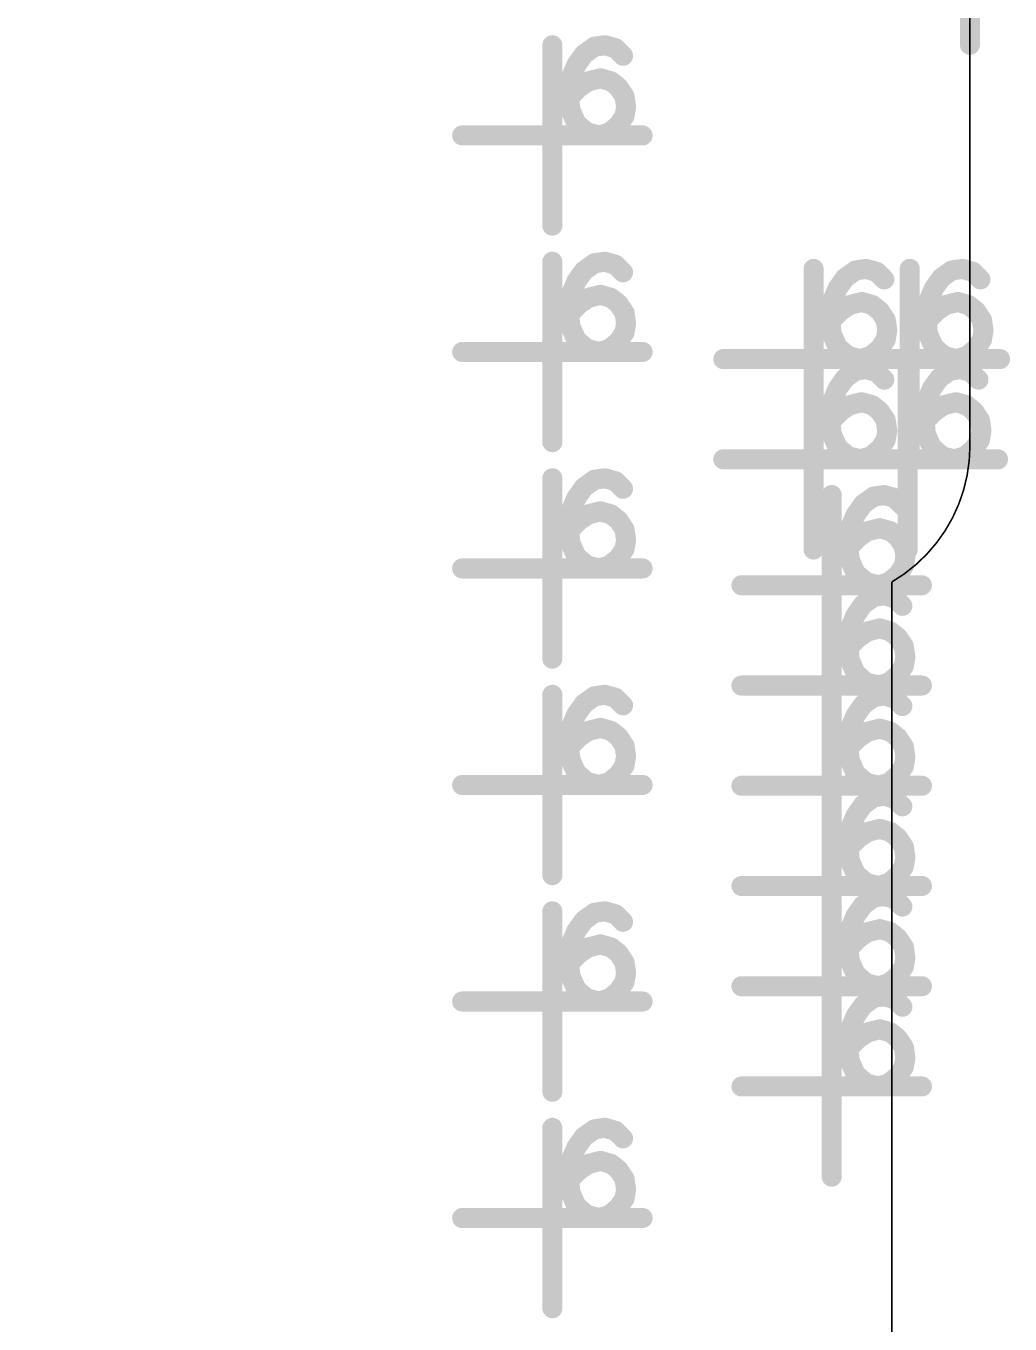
# Model space of a CAD drawing. Header units: millimetres. Extents: x 3362 to 3827, y -139 to 191.
# Drawn here: x 3584.04 to 3590.27, y 73.39 to 81.61 of the extents above; entities that cross this region are included whole.
import ezdxf

# ---------------------------------------------------------------- set-up
doc = ezdxf.new("R2010")
doc.units = ezdxf.units.MM
doc.header["$LTSCALE"] = 23.1
doc.layers.get('0').update_dxf_attribs({"linetype": 'CONTINUOUS'})

# ---------------------------------------------------------------- blocks, each defined once
blk = doc.blocks.new('PAD_R1')
at = {"const_width": 0.5}
blk.add_lwpolyline([(0.25, 0, 1), (-0.25, 0, 1)], format="xyb", close=True, dxfattribs=at)

msp = doc.modelspace()

# ---------------------------------------------------------------- linework, layer by layer
for points, const_width in [([(3590.0153, 81.4916), (3590.0153, 101.2119)], 0.127), ([(3587.6613, 81.547), (3587.679, 81.4213)], 0.0672), ([(3587.7542, 81.5404), (3587.7194, 81.4183)], 0.0695), ([(3587.3702, 81.4888), (3587.3702, 80.3458)], 0.127), ([(3587.5665, 81.5072), (3587.6404, 81.4039)], 0.0821), ([(3587.839, 81.4908), (3587.7492, 81.401)], 0.0675), ([(3587.4946, 81.4353), (3587.598, 81.3615)], 0.0818), ([(3587.4499, 81.3568), (3587.5666, 81.3067)], 0.0727), ([(3587.535, 81.294), (3587.6054, 81.1884)], 0.0687), ([(3587.6215, 81.3314), (3587.6523, 81.2082)], 0.0785), ([(3587.7258, 81.3308), (3587.691, 81.2087)], 0.0695), ([(3587.4178, 81.2213), (3587.5433, 81.202)], 0.0754), ([(3587.4254, 81.2707), (3587.5509, 81.2514)], 0.0754), ([(3587.4633, 81.2336), (3587.5531, 81.1438)], 0.0945), ([(3587.8052, 81.2907), (3587.7258, 81.1917)], 0.0609), ([(3587.8612, 81.2288), (3587.7555, 81.1583)], 0.0687), ([(3587.4165, 81.1205), (3587.5428, 81.1333)], 0.0955), ([(3587.895, 81.1407), (3587.7693, 81.1225)], 0.0675), ([(3587.4455, 81.0107), (3587.5616, 81.0622)], 0.0939), ([(3587.8612, 80.9772), (3587.7555, 81.0477)], 0.0687), ([(3587.8948, 81.059), (3587.7696, 81.0802)], 0.058), ([(3587.5147, 80.9167), (3587.5973, 81.0132)], 0.0879), ([(3587.6121, 80.8653), (3587.6429, 80.9885)], 0.0785), ([(3587.7163, 80.8658), (3587.6814, 80.9879)], 0.0692), ([(3587.8013, 80.9113), (3587.7201, 81.009)], 0.0743), ([(3587.9417, 80.9173), (3586.7987, 80.9173)], 0.127), ([(3587.3702, 80.1172), (3587.3702, 78.9742)], 0.127), ([(3587.5665, 80.1356), (3587.6404, 80.0323)], 0.0821), ([(3587.6613, 80.1754), (3587.679, 80.0497)], 0.0672), ([(3587.7542, 80.1688), (3587.7194, 80.0467)], 0.0695), ([(3587.4946, 80.0637), (3587.598, 79.9899)], 0.0818), ([(3587.839, 80.1192), (3587.7492, 80.0294)], 0.0675), ([(3589.0247, 80.072), (3589.0247, 78.929)], 0.127), ([(3589.2211, 80.0904), (3589.2949, 79.9871)], 0.0821), ([(3589.3158, 80.1302), (3589.3336, 80.0045)], 0.0672), ([(3589.4088, 80.1236), (3589.374, 80.0014)], 0.0695), ([(3589.4936, 80.074), (3589.4037, 79.9842)], 0.0675), ([(3589.6343, 80.072), (3589.6343, 78.929)], 0.127), ([(3589.8307, 80.0904), (3589.9045, 79.9871)], 0.0821), ([(3589.9254, 80.1302), (3589.9432, 80.0045)], 0.0672), ([(3590.0184, 80.1236), (3589.9836, 80.0014)], 0.0695), ([(3590.1032, 80.074), (3590.0133, 79.9842)], 0.0675), ([(3587.4499, 79.9852), (3587.5666, 79.9351)], 0.0727), ([(3589.1492, 80.0185), (3589.2526, 79.9447)], 0.0818), ([(3589.7588, 80.0185), (3589.8622, 79.9447)], 0.0818), ([(3587.4254, 79.8991), (3587.5509, 79.8798)], 0.0754), ([(3587.535, 79.9224), (3587.6054, 79.8168)], 0.0687), ([(3587.6215, 79.9598), (3587.6523, 79.8366)], 0.0785), ([(3587.7258, 79.9592), (3587.691, 79.8371)], 0.0695), ([(3587.8052, 79.9191), (3587.7258, 79.8201)], 0.0609), ([(3589.1044, 79.94), (3589.2211, 79.8899)], 0.0727), ([(3589.276, 79.9146), (3589.3068, 79.7914)], 0.0785), ([(3589.3803, 79.914), (3589.3455, 79.7919)], 0.0695), ([(3589.714, 79.94), (3589.8307, 79.8899)], 0.0727), ([(3589.8856, 79.9146), (3589.9164, 79.7914)], 0.0785), ([(3589.9899, 79.914), (3589.9551, 79.7919)], 0.0695), ([(3587.4178, 79.8497), (3587.5433, 79.8304)], 0.0754), ([(3587.4633, 79.862), (3587.5531, 79.7722)], 0.0945), ([(3587.8612, 79.8572), (3587.7555, 79.7868)], 0.0687), ([(3589.0799, 79.8539), (3589.2055, 79.8346)], 0.0754), ([(3589.1179, 79.8168), (3589.2077, 79.727)], 0.0945), ([(3589.1895, 79.8772), (3589.26, 79.7716)], 0.0687), ([(3589.4598, 79.8739), (3589.3803, 79.7748)], 0.0609), ([(3589.6895, 79.8539), (3589.8151, 79.8346)], 0.0754), ([(3589.7275, 79.8168), (3589.8173, 79.727)], 0.0945), ([(3589.7991, 79.8772), (3589.8696, 79.7716)], 0.0687), ([(3590.0694, 79.8739), (3589.9899, 79.7748)], 0.0609), ([(3587.4165, 79.7489), (3587.5428, 79.7617)], 0.0955), ([(3587.895, 79.7691), (3587.7693, 79.7509)], 0.0675), ([(3589.0723, 79.8045), (3589.1979, 79.7852)], 0.0754), ([(3589.5157, 79.812), (3589.41, 79.7415)], 0.0687), ([(3589.6819, 79.8045), (3589.8075, 79.7852)], 0.0754), ([(3590.1253, 79.812), (3590.0196, 79.7415)], 0.0687), ([(3587.4455, 79.6391), (3587.5616, 79.6906)], 0.0939), ([(3587.5147, 79.5451), (3587.5973, 79.6416)], 0.0879), ([(3587.8612, 79.6056), (3587.7555, 79.6761)], 0.0687), ([(3587.8948, 79.6874), (3587.7696, 79.7086)], 0.058), ([(3589.071, 79.7037), (3589.1974, 79.7165)], 0.0955), ([(3589.1, 79.5939), (3589.2161, 79.6454)], 0.0939), ([(3589.5496, 79.7239), (3589.4239, 79.7057)], 0.0675), ([(3589.5494, 79.6422), (3589.4241, 79.6634)], 0.058), ([(3589.6806, 79.7037), (3589.807, 79.7165)], 0.0955), ([(3589.7096, 79.5939), (3589.8257, 79.6454)], 0.0939), ([(3590.1592, 79.7239), (3590.0335, 79.7057)], 0.0675), ([(3590.159, 79.6422), (3590.0337, 79.6634)], 0.058), ([(3587.9417, 79.5457), (3586.7987, 79.5457)], 0.127), ([(3587.6121, 79.4937), (3587.6429, 79.6169)], 0.0785), ([(3587.7163, 79.4942), (3587.6814, 79.6163)], 0.0692), ([(3587.8013, 79.5397), (3587.7201, 79.6374)], 0.0743), ([(3589.1692, 79.4999), (3589.2518, 79.5964)], 0.0879), ([(3589.2666, 79.4485), (3589.2974, 79.5717)], 0.0785), ([(3589.3709, 79.449), (3589.3359, 79.5711)], 0.0692), ([(3589.4558, 79.4945), (3589.3747, 79.5922)], 0.0743), ([(3589.5157, 79.5604), (3589.41, 79.6309)], 0.0687), ([(3589.7788, 79.4999), (3589.8614, 79.5964)], 0.0879), ([(3589.8762, 79.4485), (3589.907, 79.5717)], 0.0785), ([(3589.9805, 79.449), (3589.9455, 79.5711)], 0.0692), ([(3590.0654, 79.4945), (3589.9843, 79.5922)], 0.0743), ([(3590.1253, 79.5604), (3590.0196, 79.6309)], 0.0687), ([(3589.5962, 79.5005), (3588.4532, 79.5005)], 0.127), ([(3590.2058, 79.5005), (3589.0628, 79.5005)], 0.127), ([(3589.3158, 79.4952), (3589.3336, 79.3695)], 0.0672), ([(3589.4088, 79.4886), (3589.374, 79.3664)], 0.0695), ([(3589.9127, 79.4952), (3589.9305, 79.3695)], 0.0672), ([(3590.0057, 79.4886), (3589.9709, 79.3664)], 0.0695), ([(3589.0247, 79.437), (3589.0247, 78.294)], 0.127), ([(3589.2211, 79.4554), (3589.2949, 79.3521)], 0.0821), ([(3589.4936, 79.439), (3589.4037, 79.3492)], 0.0675), ([(3589.6216, 79.437), (3589.6216, 78.294)], 0.127), ([(3589.818, 79.4554), (3589.8918, 79.3521)], 0.0821), ([(3590.0905, 79.439), (3590.0006, 79.3492)], 0.0675), ([(3589.1492, 79.3835), (3589.2526, 79.3097)], 0.0818), ([(3589.7461, 79.3835), (3589.8495, 79.3097)], 0.0818), ([(3589.1044, 79.305), (3589.2211, 79.2549)], 0.0727), ([(3589.1895, 79.2422), (3589.26, 79.1366)], 0.0687), ([(3589.276, 79.2796), (3589.3068, 79.1564)], 0.0785), ([(3589.3803, 79.279), (3589.3455, 79.1569)], 0.0695), ([(3589.7013, 79.305), (3589.818, 79.2549)], 0.0727), ([(3589.7864, 79.2422), (3589.8569, 79.1366)], 0.0687), ([(3589.8729, 79.2796), (3589.9037, 79.1564)], 0.0785), ([(3589.9772, 79.279), (3589.9424, 79.1569)], 0.0695), ([(3589.0723, 79.1695), (3589.1979, 79.1502)], 0.0754), ([(3589.0799, 79.2189), (3589.2055, 79.1996)], 0.0754), ([(3589.1179, 79.1818), (3589.2077, 79.092)], 0.0945), ([(3589.4598, 79.2389), (3589.3803, 79.1398)], 0.0609), ([(3589.5157, 79.177), (3589.41, 79.1065)], 0.0687), ([(3589.6692, 79.1695), (3589.7948, 79.1502)], 0.0754), ([(3589.6768, 79.2189), (3589.8024, 79.1996)], 0.0754), ([(3589.7148, 79.1818), (3589.8046, 79.092)], 0.0945), ([(3590.0567, 79.2389), (3589.9772, 79.1398)], 0.0609), ([(3590.1126, 79.177), (3590.0069, 79.1065)], 0.0687), ([(3589.071, 79.0687), (3589.1974, 79.0815)], 0.0955), ([(3589.5496, 79.0889), (3589.4239, 79.0707)], 0.0675), ([(3589.6679, 79.0687), (3589.7943, 79.0815)], 0.0955), ([(3590.1465, 79.0889), (3590.0208, 79.0707)], 0.0675), ([(3589.1, 78.9589), (3589.2161, 79.0104)], 0.0939), ([(3589.5157, 78.9254), (3589.41, 78.9959)], 0.0687), ([(3589.5494, 79.0072), (3589.4241, 79.0284)], 0.058), ([(3589.6969, 78.9589), (3589.813, 79.0104)], 0.0939), ([(3590.1126, 78.9254), (3590.0069, 78.9959)], 0.0687), ([(3590.1463, 79.0072), (3590.021, 79.0284)], 0.058), ([(3589.1692, 78.8649), (3589.2518, 78.9614)], 0.0879), ([(3589.2666, 78.8135), (3589.2974, 78.9367)], 0.0785), ([(3589.3709, 78.814), (3589.3359, 78.9361)], 0.0692), ([(3589.4558, 78.8595), (3589.3747, 78.9572)], 0.0743), ([(3589.7661, 78.8649), (3589.8487, 78.9614)], 0.0879), ([(3589.8635, 78.8135), (3589.8943, 78.9367)], 0.0785), ([(3589.9678, 78.814), (3589.9328, 78.9361)], 0.0692), ([(3590.0527, 78.8595), (3589.9716, 78.9572)], 0.0743), ([(3589.5962, 78.8655), (3588.4532, 78.8655)], 0.127), ([(3590.1931, 78.8655), (3589.0501, 78.8655)], 0.127), ([(3587.3702, 78.7456), (3587.3702, 77.6026)], 0.127), ([(3587.5665, 78.764), (3587.6404, 78.6607)], 0.0821), ([(3587.6613, 78.8038), (3587.679, 78.6781)], 0.0672), ([(3587.7542, 78.7972), (3587.7194, 78.6751)], 0.0695), ([(3587.839, 78.7476), (3587.7492, 78.6578)], 0.0675), ([(3587.4946, 78.6921), (3587.598, 78.6183)], 0.0818), ([(3589.1395, 78.6392), (3589.1395, 77.4962)], 0.127), ([(3589.3359, 78.6576), (3589.4098, 78.5543)], 0.0821), ([(3589.4306, 78.6974), (3589.4484, 78.5716)], 0.0672), ([(3589.5236, 78.6908), (3589.4888, 78.5686)], 0.0695), ([(3587.4499, 78.6136), (3587.5666, 78.5635)], 0.0727), ([(3587.6215, 78.5882), (3587.6523, 78.465)], 0.0785), ([(3587.7258, 78.5876), (3587.691, 78.4655)], 0.0695), ([(3589.264, 78.5857), (3589.3674, 78.5119)], 0.0818), ([(3589.6084, 78.6412), (3589.5186, 78.5514)], 0.0675), ([(3587.4254, 78.5275), (3587.5509, 78.5082)], 0.0754), ([(3587.4633, 78.4904), (3587.5531, 78.4006)], 0.0945), ([(3587.535, 78.5508), (3587.6054, 78.4452)], 0.0687), ([(3587.8052, 78.5475), (3587.7258, 78.4485)], 0.0609), ([(3589.2192, 78.5072), (3589.3359, 78.457)], 0.0727), ([(3587.4178, 78.4781), (3587.5433, 78.4588)], 0.0754), ([(3587.8612, 78.4856), (3587.7555, 78.4151)], 0.0687), ([(3589.1947, 78.4211), (3589.3203, 78.4018)], 0.0754), ([(3589.3043, 78.4444), (3589.3748, 78.3387)], 0.0687), ([(3589.3908, 78.4817), (3589.4216, 78.3585)], 0.0785), ([(3589.4952, 78.4812), (3589.4603, 78.3591)], 0.0695), ([(3589.5746, 78.4411), (3589.4952, 78.342)], 0.0609), ([(3587.4165, 78.3773), (3587.5428, 78.3901)], 0.0955), ([(3587.895, 78.3975), (3587.7693, 78.3793)], 0.0675), ([(3589.1871, 78.3717), (3589.3127, 78.3524)], 0.0754), ([(3589.2327, 78.384), (3589.3225, 78.2942)], 0.0945), ([(3589.6305, 78.3792), (3589.5249, 78.3087)], 0.0687), ([(3587.4455, 78.2675), (3587.5616, 78.319)], 0.0939), ([(3587.5147, 78.1735), (3587.5973, 78.27)], 0.0879), ([(3587.8013, 78.1681), (3587.7201, 78.2658)], 0.0743), ([(3587.8612, 78.234), (3587.7555, 78.3045)], 0.0687), ([(3587.8948, 78.3158), (3587.7696, 78.337)], 0.058), ([(3589.1858, 78.2709), (3589.3122, 78.2837)], 0.0955), ([(3589.6644, 78.2911), (3589.5387, 78.2729)], 0.0675), ([(3587.9417, 78.1741), (3586.7987, 78.1741)], 0.127), ([(3587.6121, 78.1221), (3587.6429, 78.2453)], 0.0785), ([(3587.7163, 78.1226), (3587.6814, 78.2447)], 0.0692), ([(3589.2148, 78.1611), (3589.3309, 78.2126)], 0.0939), ([(3589.2841, 78.0671), (3589.3666, 78.1636)], 0.0879), ([(3589.6305, 78.1276), (3589.5249, 78.1981)], 0.0687), ([(3589.6642, 78.2094), (3589.5389, 78.2306)], 0.058), ([(3589.711, 78.0677), (3588.568, 78.0677)], 0.127), ([(3589.3814, 78.0157), (3589.4122, 78.1388)], 0.0785), ([(3589.4857, 78.0162), (3589.4507, 78.1383)], 0.0692), ([(3589.5706, 78.0617), (3589.4895, 78.1594)], 0.0743), ([(3589.1395, 78.0042), (3589.1395, 76.8612)], 0.127), ([(3589.3359, 78.0226), (3589.4098, 77.9193)], 0.0821), ([(3589.4306, 78.0624), (3589.4484, 77.9366)], 0.0672), ([(3589.5236, 78.0558), (3589.4888, 77.9336)], 0.0695), ([(3589.6084, 78.0062), (3589.5186, 77.9164)], 0.0675), ([(3589.264, 77.9507), (3589.3674, 77.8769)], 0.0818), ([(3589.2192, 77.8722), (3589.3359, 77.822)], 0.0727), ([(3589.3908, 77.8467), (3589.4216, 77.7235)], 0.0785), ([(3589.4952, 77.8462), (3589.4603, 77.7241)], 0.0695), ([(3589.1947, 77.7861), (3589.3203, 77.7668)], 0.0754), ([(3589.2327, 77.749), (3589.3225, 77.6592)], 0.0945), ([(3589.3043, 77.8094), (3589.3748, 77.7037)], 0.0687), ([(3589.5746, 77.8061), (3589.4952, 77.707)], 0.0609), ([(3589.1871, 77.7367), (3589.3127, 77.7174)], 0.0754), ([(3589.6305, 77.7442), (3589.5249, 77.6737)], 0.0687), ([(3589.1858, 77.6359), (3589.3122, 77.6487)], 0.0955), ([(3589.6644, 77.656), (3589.5387, 77.6379)], 0.0675), ([(3589.2148, 77.5261), (3589.3309, 77.5776)], 0.0939), ([(3589.2841, 77.4321), (3589.3666, 77.5286)], 0.0879), ([(3589.5706, 77.4267), (3589.4895, 77.5244)], 0.0743), ([(3589.6305, 77.4926), (3589.5249, 77.5631)], 0.0687), ([(3589.6642, 77.5744), (3589.5389, 77.5956)], 0.058), ([(3587.6613, 77.4322), (3587.679, 77.3065)], 0.0672), ([(3589.711, 77.4327), (3588.568, 77.4327)], 0.127), ([(3589.3814, 77.3806), (3589.4122, 77.5038)], 0.0785), ([(3589.4857, 77.3812), (3589.4507, 77.5033)], 0.0692), ([(3587.3702, 77.374), (3587.3702, 76.231)], 0.127), ([(3587.5665, 77.3924), (3587.6404, 77.2891)], 0.0821), ([(3587.7542, 77.4256), (3587.7194, 77.3035)], 0.0695), ([(3587.839, 77.376), (3587.7492, 77.2862)], 0.0675), ([(3589.1395, 77.3692), (3589.1395, 76.2262)], 0.127), ([(3589.3359, 77.3876), (3589.4098, 77.2843)], 0.0821), ([(3589.4306, 77.4274), (3589.4484, 77.3016)], 0.0672), ([(3589.5236, 77.4208), (3589.4888, 77.2986)], 0.0695), ([(3589.6084, 77.3712), (3589.5186, 77.2814)], 0.0675), ([(3587.4946, 77.3205), (3587.598, 77.2467)], 0.0818), ([(3589.264, 77.3157), (3589.3674, 77.2419)], 0.0818), ([(3587.4499, 77.242), (3587.5666, 77.1919)], 0.0727), ([(3587.6215, 77.2166), (3587.6523, 77.0934)], 0.0785), ([(3587.7258, 77.216), (3587.691, 77.0939)], 0.0695), ([(3589.2192, 77.2372), (3589.3359, 77.187)], 0.0727), ([(3589.3908, 77.2117), (3589.4216, 77.0885)], 0.0785), ([(3589.4952, 77.2112), (3589.4603, 77.0891)], 0.0695), ([(3587.4178, 77.1065), (3587.5433, 77.0872)], 0.0754), ([(3587.4254, 77.1559), (3587.5509, 77.1366)], 0.0754), ([(3587.4633, 77.1188), (3587.5531, 77.029)], 0.0945), ([(3587.535, 77.1792), (3587.6054, 77.0736)], 0.0687), ([(3587.8052, 77.1759), (3587.7258, 77.0769)], 0.0609), ([(3587.8612, 77.114), (3587.7555, 77.0435)], 0.0687), ([(3589.1871, 77.1017), (3589.3127, 77.0824)], 0.0754), ([(3589.1947, 77.1511), (3589.3203, 77.1318)], 0.0754), ([(3589.2327, 77.114), (3589.3225, 77.0242)], 0.0945), ([(3589.3043, 77.1744), (3589.3748, 77.0687)], 0.0687), ([(3589.5746, 77.1711), (3589.4952, 77.072)], 0.0609), ([(3589.6305, 77.1092), (3589.5249, 77.0387)], 0.0687), ([(3587.4165, 77.0057), (3587.5428, 77.0185)], 0.0955), ([(3587.895, 77.0259), (3587.7693, 77.0077)], 0.0675), ([(3589.1858, 77.0009), (3589.3122, 77.0137)], 0.0955), ([(3589.6644, 77.0211), (3589.5387, 77.0029)], 0.0675), ([(3587.4455, 76.8959), (3587.5616, 76.9474)], 0.0939), ([(3587.8948, 76.9442), (3587.7696, 76.9654)], 0.058), ([(3589.2148, 76.8911), (3589.3309, 76.9426)], 0.0939), ([(3589.6642, 76.9394), (3589.5389, 76.9606)], 0.058), ([(3587.5147, 76.8019), (3587.5973, 76.8984)], 0.0879), ([(3587.6121, 76.7505), (3587.6429, 76.8737)], 0.0785), ([(3587.7163, 76.751), (3587.6814, 76.8731)], 0.0692), ([(3587.8013, 76.7965), (3587.7201, 76.8942)], 0.0743), ([(3587.8612, 76.8624), (3587.7555, 76.9329)], 0.0687), ([(3589.2841, 76.7971), (3589.3666, 76.8936)], 0.0879), ([(3589.3814, 76.7457), (3589.4122, 76.8688)], 0.0785), ([(3589.4857, 76.7462), (3589.4507, 76.8683)], 0.0692), ([(3589.5706, 76.7917), (3589.4895, 76.8894)], 0.0743), ([(3589.6305, 76.8576), (3589.5249, 76.9281)], 0.0687), ([(3587.9417, 76.8025), (3586.7987, 76.8025)], 0.127), ([(3589.711, 76.7977), (3588.568, 76.7977)], 0.127), ([(3589.4306, 76.7924), (3589.4484, 76.6666)], 0.0672), ([(3589.5236, 76.7858), (3589.4888, 76.6636)], 0.0695), ([(3589.1395, 76.7342), (3589.1395, 75.5912)], 0.127), ([(3589.3359, 76.7526), (3589.4098, 76.6493)], 0.0821), ([(3589.6084, 76.7362), (3589.5186, 76.6464)], 0.0675), ([(3589.264, 76.6807), (3589.3674, 76.6069)], 0.0818), ([(3589.2192, 76.6022), (3589.3359, 76.552)], 0.0727), ([(3589.3043, 76.5394), (3589.3748, 76.4337)], 0.0687), ([(3589.3908, 76.5767), (3589.4216, 76.4535)], 0.0785), ([(3589.4952, 76.5762), (3589.4603, 76.4541)], 0.0695), ([(3589.5746, 76.5361), (3589.4952, 76.437)], 0.0609), ([(3589.1871, 76.4667), (3589.3127, 76.4474)], 0.0754), ([(3589.1947, 76.5161), (3589.3203, 76.4968)], 0.0754), ([(3589.2327, 76.479), (3589.3225, 76.3892)], 0.0945), ([(3589.6305, 76.4742), (3589.5249, 76.4037)], 0.0687), ([(3589.1858, 76.3659), (3589.3122, 76.3787)], 0.0955), ([(3589.6644, 76.386), (3589.5387, 76.3679)], 0.0675), ([(3589.2148, 76.2561), (3589.3309, 76.3076)], 0.0939), ([(3589.6305, 76.2226), (3589.5249, 76.2931)], 0.0687), ([(3589.6642, 76.3044), (3589.5389, 76.3256)], 0.058), ([(3589.2841, 76.1621), (3589.3666, 76.2586)], 0.0879), ([(3589.3814, 76.1107), (3589.4122, 76.2338)], 0.0785), ([(3589.4857, 76.1112), (3589.4507, 76.2333)], 0.0692), ([(3589.5706, 76.1567), (3589.4895, 76.2544)], 0.0743), ([(3589.711, 76.1627), (3588.568, 76.1627)], 0.127), ([(3589.1395, 76.0992), (3589.1395, 74.9562)], 0.127), ([(3589.3359, 76.1176), (3589.4098, 76.0143)], 0.0821), ([(3589.4306, 76.1574), (3589.4484, 76.0316)], 0.0672), ([(3589.5236, 76.1508), (3589.4888, 76.0286)], 0.0695), ([(3587.3702, 76.0024), (3587.3702, 74.8594)], 0.127), ([(3587.6613, 76.0606), (3587.679, 75.9349)], 0.0672), ([(3587.7542, 76.054), (3587.7194, 75.9319)], 0.0695), ([(3589.264, 76.0457), (3589.3674, 75.9719)], 0.0818), ([(3589.6084, 76.1012), (3589.5186, 76.0114)], 0.0675), ([(3587.4946, 75.9489), (3587.598, 75.8751)], 0.0818), ([(3587.5665, 76.0208), (3587.6404, 75.9175)], 0.0821), ([(3587.839, 76.0044), (3587.7492, 75.9146)], 0.0675), ([(3589.2192, 75.9672), (3589.3359, 75.917)], 0.0727), ([(3587.4499, 75.8704), (3587.5666, 75.8203)], 0.0727), ([(3589.1947, 75.8811), (3589.3203, 75.8618)], 0.0754), ([(3589.3043, 75.9044), (3589.3748, 75.7987)], 0.0687), ([(3589.3908, 75.9417), (3589.4216, 75.8185)], 0.0785), ([(3589.4952, 75.9412), (3589.4603, 75.8191)], 0.0695), ([(3589.5746, 75.9011), (3589.4952, 75.802)], 0.0609), ([(3587.4254, 75.7843), (3587.5509, 75.765)], 0.0754), ([(3587.535, 75.8076), (3587.6054, 75.702)], 0.0687), ([(3587.6215, 75.845), (3587.6523, 75.7218)], 0.0785), ([(3587.7258, 75.8444), (3587.691, 75.7223)], 0.0695), ([(3587.8052, 75.8043), (3587.7258, 75.7053)], 0.0609), ([(3589.1871, 75.8317), (3589.3127, 75.8124)], 0.0754), ([(3589.2327, 75.844), (3589.3225, 75.7542)], 0.0945), ([(3589.6305, 75.8392), (3589.5249, 75.7687)], 0.0687), ([(3587.4178, 75.7349), (3587.5433, 75.7156)], 0.0754), ([(3587.4633, 75.7472), (3587.5531, 75.6574)], 0.0945), ([(3587.8612, 75.7424), (3587.7555, 75.6719)], 0.0687), ([(3589.1858, 75.7309), (3589.3122, 75.7437)], 0.0955), ([(3589.6644, 75.7511), (3589.5387, 75.7329)], 0.0675), ([(3587.4165, 75.6341), (3587.5428, 75.6469)], 0.0955), ([(3587.895, 75.6543), (3587.7693, 75.6361)], 0.0675), ([(3589.2148, 75.6211), (3589.3309, 75.6726)], 0.0939), ([(3589.2841, 75.5271), (3589.3666, 75.6236)], 0.0879), ([(3589.5706, 75.5217), (3589.4895, 75.6194)], 0.0743), ([(3589.6305, 75.5876), (3589.5249, 75.6581)], 0.0687), ([(3589.6642, 75.6694), (3589.5389, 75.6906)], 0.058), ([(3587.4455, 75.5243), (3587.5616, 75.5758)], 0.0939), ([(3587.8612, 75.4908), (3587.7555, 75.5613)], 0.0687), ([(3587.8948, 75.5726), (3587.7696, 75.5938)], 0.058), ([(3589.711, 75.5277), (3588.568, 75.5277)], 0.127), ([(3589.3814, 75.4757), (3589.4122, 75.5988)], 0.0785), ([(3589.4857, 75.4762), (3589.4507, 75.5983)], 0.0692), ([(3587.9417, 75.4309), (3586.7987, 75.4309)], 0.127), ([(3587.5147, 75.4303), (3587.5973, 75.5268)], 0.0879), ([(3587.6121, 75.3789), (3587.6429, 75.5021)], 0.0785), ([(3587.7163, 75.3794), (3587.6814, 75.5015)], 0.0692), ([(3587.8013, 75.4249), (3587.7201, 75.5226)], 0.0743), ([(3589.1395, 75.4642), (3589.1395, 74.3212)], 0.127), ([(3589.3359, 75.4826), (3589.4098, 75.3793)], 0.0821), ([(3589.4306, 75.5224), (3589.4484, 75.3966)], 0.0672), ([(3589.5236, 75.5158), (3589.4888, 75.3936)], 0.0695), ([(3589.6084, 75.4662), (3589.5186, 75.3764)], 0.0675), ([(3589.264, 75.4107), (3589.3674, 75.3369)], 0.0818), ([(3589.2192, 75.3322), (3589.3359, 75.282)], 0.0727), ([(3589.3908, 75.3067), (3589.4216, 75.1835)], 0.0785), ([(3589.4952, 75.3062), (3589.4603, 75.1841)], 0.0695), ([(3589.1947, 75.2461), (3589.3203, 75.2268)], 0.0754), ([(3589.2327, 75.209), (3589.3225, 75.1192)], 0.0945), ([(3589.3043, 75.2694), (3589.3748, 75.1637)], 0.0687), ([(3589.5746, 75.2661), (3589.4952, 75.167)], 0.0609), ([(3589.1871, 75.1967), (3589.3127, 75.1774)], 0.0754), ([(3589.6305, 75.2042), (3589.5249, 75.1337)], 0.0687), ([(3589.1858, 75.0959), (3589.3122, 75.1087)], 0.0955), ([(3589.2148, 74.9861), (3589.3309, 75.0376)], 0.0939), ([(3589.6644, 75.1161), (3589.5387, 75.0979)], 0.0675), ([(3589.6642, 75.0344), (3589.5389, 75.0556)], 0.058), ([(3589.2841, 74.8921), (3589.3666, 74.9886)], 0.0879), ([(3589.3814, 74.8406), (3589.4122, 74.9638)], 0.0785), ([(3589.4857, 74.8412), (3589.4507, 74.9633)], 0.0692), ([(3589.5706, 74.8867), (3589.4895, 74.9844)], 0.0743), ([(3589.6305, 74.9526), (3589.5249, 75.0231)], 0.0687), ([(3589.711, 74.8927), (3588.568, 74.8927)], 0.127), ([(3587.3702, 74.6308), (3587.3702, 73.4878)], 0.127), ([(3587.5665, 74.6492), (3587.6404, 74.5459)], 0.0821), ([(3587.6613, 74.689), (3587.679, 74.5633)], 0.0672), ([(3587.7542, 74.6824), (3587.7194, 74.5603)], 0.0695), ([(3587.4946, 74.5773), (3587.598, 74.5035)], 0.0818), ([(3587.839, 74.6328), (3587.7492, 74.543)], 0.0675), ([(3587.4499, 74.4988), (3587.5666, 74.4487)], 0.0727), ([(3587.6215, 74.4734), (3587.6523, 74.3502)], 0.0785), ([(3587.7258, 74.4728), (3587.691, 74.3507)], 0.0695), ([(3587.4254, 74.4127), (3587.5509, 74.3934)], 0.0754), ([(3587.4633, 74.3756), (3587.5531, 74.2858)], 0.0945), ([(3587.535, 74.436), (3587.6054, 74.3304)], 0.0687), ([(3587.8052, 74.4327), (3587.7258, 74.3337)], 0.0609), ([(3587.4178, 74.3633), (3587.5433, 74.344)], 0.0754), ([(3587.8612, 74.3708), (3587.7555, 74.3004)], 0.0687), ([(3587.4165, 74.2625), (3587.5428, 74.2753)], 0.0955), ([(3587.895, 74.2827), (3587.7693, 74.2645)], 0.0675), ([(3587.4455, 74.1527), (3587.5616, 74.2042)], 0.0939), ([(3587.5147, 74.0587), (3587.5973, 74.1552)], 0.0879), ([(3587.8013, 74.0533), (3587.7201, 74.151)], 0.0743), ([(3587.8612, 74.1192), (3587.7555, 74.1897)], 0.0687), ([(3587.8948, 74.201), (3587.7696, 74.2222)], 0.058), ([(3587.9417, 74.0593), (3586.7987, 74.0593)], 0.127), ([(3587.6121, 74.0073), (3587.6429, 74.1305)], 0.0785), ([(3587.7163, 74.0078), (3587.6814, 74.1299)], 0.0692)]:
    msp.add_lwpolyline(points, dxfattribs=dict(const_width=const_width))
at = {"const_width": 0.0102}
msp.add_lwpolyline([(3577.0105, 90.0956, 0.414218), (3576.5104, 89.5955), (3576.5104, 83.9473, 0.170767), (3576.7306, 83.3212), (3579.3204, 80.0954), (3579.3204, 65.2755, 0.414365), (3579.8205, 64.7756), (3589.0204, 64.7756, 0.414366), (3589.5205, 65.2755), (3589.5205, 78.0886, 0.266384), (3590.0153, 78.9516), (3590.0153, 84.0885, 0.414215), (3589.0153, 85.0885), (3586.7105, 85.0885), (3586.7105, 89.5955, 0.414219), (3586.2104, 90.0956)], format="xyb", close=True, dxfattribs=at)

# ---------------------------------------------------------------- block references
at = {"xscale": 0.127, "yscale": 0.127}
for p in [(3587.3702, 81.4888), (3587.5701, 81.4317), (3587.6369, 81.4795), (3587.7034, 81.4888), (3587.7702, 81.4698), (3590.0153, 81.4916), (3587.5226, 81.3651), (3587.818, 81.422), (3587.4939, 81.2983), (3587.675, 81.2793), (3587.5416, 81.2221), (3587.5988, 81.2602), (3587.7418, 81.2602), (3587.7893, 81.2221), (3587.4748, 81.1744), (3587.4748, 81.1553), (3587.8274, 81.165), (3587.4845, 81.0794), (3587.8274, 81.041), (3587.837, 81.0982), (3587.5226, 80.9935), (3587.5894, 80.9364), (3587.7321, 80.9364), (3587.7893, 80.9839), (3586.7987, 80.9173), (3587.6656, 80.9173), (3587.9417, 80.9173), (3587.3702, 80.3458), (3587.3702, 80.1172), (3587.7034, 80.1172), (3587.5701, 80.0601), (3587.6369, 80.1078), (3587.7702, 80.0982), (3587.818, 80.0504), (3589.0247, 80.072), (3589.2914, 80.0626), (3589.358, 80.072), (3589.4248, 80.053), (3589.6343, 80.072), (3589.901, 80.0626), (3589.9676, 80.072), (3590.0344, 80.053), (3587.5226, 79.9936), (3589.2246, 80.0149), (3589.4725, 80.0052), (3589.8342, 80.0149), (3590.0821, 80.0052), (3587.4939, 79.9267), (3587.5988, 79.8886), (3587.675, 79.9077), (3587.7418, 79.8886), (3589.1484, 79.8815), (3589.1771, 79.9483), (3589.758, 79.8815), (3589.7867, 79.9483), (3587.4748, 79.8028), (3587.5416, 79.8505), (3587.7893, 79.8505), (3587.8274, 79.7934), (3589.1962, 79.8053), (3589.2533, 79.8434), (3589.3295, 79.8625), (3589.3963, 79.8434), (3589.4438, 79.8053), (3589.8058, 79.8053), (3589.8629, 79.8434), (3589.9391, 79.8625), (3590.0059, 79.8434), (3590.0534, 79.8053), (3587.4748, 79.7837), (3587.4845, 79.7078), (3587.837, 79.7266), (3589.1294, 79.7576), (3589.1294, 79.7385), (3589.4819, 79.7482), (3589.739, 79.7576), (3589.739, 79.7385), (3590.0915, 79.7482), (3587.5226, 79.6219), (3587.8274, 79.6694), (3589.139, 79.6626), (3589.4819, 79.6242), (3589.4916, 79.6814), (3589.7486, 79.6626), (3590.0915, 79.6242), (3590.1012, 79.6814), (3586.7987, 79.5457), (3587.5894, 79.5648), (3587.6656, 79.5457), (3587.7321, 79.5648), (3587.7893, 79.6123), (3587.9417, 79.5457), (3589.1771, 79.5767), (3589.4438, 79.5671), (3589.7867, 79.5767), (3590.0534, 79.5671), (3588.4532, 79.5005), (3589.0628, 79.5005), (3589.2439, 79.5196), (3589.3201, 79.5005), (3589.3867, 79.5196), (3589.5962, 79.5005), (3589.8535, 79.5196), (3589.9297, 79.5005), (3589.9963, 79.5196), (3590.2058, 79.5005), (3589.0247, 79.437), (3589.2246, 79.3799), (3589.2914, 79.4276), (3589.358, 79.437), (3589.4248, 79.418), (3589.6216, 79.437), (3589.8215, 79.3799), (3589.8883, 79.4276), (3589.9549, 79.437), (3590.0217, 79.418), (3589.1771, 79.3133), (3589.4725, 79.3702), (3589.774, 79.3133), (3590.0694, 79.3702), (3589.1484, 79.2465), (3589.3295, 79.2275), (3589.7453, 79.2465), (3589.9264, 79.2275), (3589.1962, 79.1703), (3589.2533, 79.2084), (3589.3963, 79.2084), (3589.4438, 79.1703), (3589.7931, 79.1703), (3589.8502, 79.2084), (3589.9932, 79.2084), (3590.0407, 79.1703), (3589.1294, 79.1226), (3589.1294, 79.1035), (3589.4819, 79.1132), (3589.4916, 79.0464), (3589.7263, 79.1226), (3589.7263, 79.1035), (3590.0788, 79.1132), (3590.0885, 79.0464), (3587.3702, 78.9742), (3589.139, 79.0276), (3589.4819, 78.9892), (3589.7359, 79.0276), (3590.0788, 78.9892), (3589.0247, 78.929), (3589.1771, 78.9417), (3589.2439, 78.8846), (3589.3867, 78.8846), (3589.4438, 78.9321), (3589.6343, 78.929), (3589.774, 78.9417), (3589.8408, 78.8846), (3589.9836, 78.8846), (3590.0407, 78.9321), (3588.4532, 78.8655), (3589.0501, 78.8655), (3589.3201, 78.8655), (3589.5962, 78.8655), (3589.917, 78.8655), (3590.1931, 78.8655), (3587.3702, 78.7456), (3587.6369, 78.7362), (3587.7034, 78.7456), (3587.7702, 78.7266), (3587.5701, 78.6885), (3587.818, 78.6788), (3589.1395, 78.6392), (3589.4728, 78.6392), (3587.4939, 78.5551), (3587.5226, 78.622), (3589.3394, 78.5821), (3589.4062, 78.6298), (3589.5396, 78.6202), (3589.5873, 78.5724), (3587.5416, 78.4789), (3587.5988, 78.517), (3587.675, 78.5361), (3587.7418, 78.517), (3587.7893, 78.4789), (3589.2919, 78.5155), (3587.4748, 78.4312), (3587.4748, 78.4121), (3587.8274, 78.4218), (3589.2632, 78.4487), (3589.3681, 78.4106), (3589.4443, 78.4297), (3589.5111, 78.4106), (3587.4845, 78.3362), (3587.837, 78.355), (3589.2442, 78.3248), (3589.2442, 78.3057), (3589.311, 78.3725), (3589.5586, 78.3725), (3589.5967, 78.3154), (3587.5226, 78.2503), (3587.7893, 78.2407), (3587.8274, 78.2978), (3589.0247, 78.294), (3589.2538, 78.2298), (3589.6064, 78.2486), (3589.6216, 78.294), (3586.7987, 78.1741), (3587.5894, 78.1932), (3587.6656, 78.1741), (3587.7321, 78.1932), (3587.9417, 78.1741), (3589.2919, 78.1439), (3589.5967, 78.1914), (3588.568, 78.0677), (3589.3587, 78.0868), (3589.4349, 78.0677), (3589.5015, 78.0868), (3589.5586, 78.1343), (3589.711, 78.0677), (3589.1395, 78.0042), (3589.4062, 77.9948), (3589.4728, 78.0042), (3589.5396, 77.9852), (3589.3394, 77.9471), (3589.5873, 77.9374), (3589.2632, 77.8137), (3589.2919, 77.8805), (3589.311, 77.7375), (3589.3681, 77.7756), (3589.4443, 77.7947), (3589.5111, 77.7756), (3589.5586, 77.7375), (3589.2442, 77.6898), (3589.2442, 77.6707), (3589.5967, 77.6804), (3587.3702, 77.6026), (3589.2538, 77.5948), (3589.6064, 77.6136), (3589.1395, 77.4962), (3589.2919, 77.5089), (3589.5586, 77.4993), (3589.5967, 77.5564), (3588.568, 77.4327), (3589.3587, 77.4518), (3589.4349, 77.4327), (3589.5015, 77.4518), (3589.711, 77.4327), (3587.3702, 77.374), (3587.6369, 77.3646), (3587.7034, 77.374), (3587.7702, 77.355), (3589.1395, 77.3692), (3589.4062, 77.3598), (3589.4728, 77.3692), (3589.5396, 77.3502), (3587.5226, 77.2503), (3587.5701, 77.3169), (3587.818, 77.3072), (3589.2919, 77.2455), (3589.3394, 77.3121), (3589.5873, 77.3024), (3587.4939, 77.1835), (3587.675, 77.1645), (3589.2632, 77.1787), (3589.4443, 77.1597), (3587.5416, 77.1073), (3587.5988, 77.1454), (3587.7418, 77.1454), (3587.7893, 77.1073), (3589.311, 77.1025), (3589.3681, 77.1406), (3589.5111, 77.1406), (3589.5586, 77.1025), (3587.4748, 77.0596), (3587.4748, 77.0405), (3587.8274, 77.0502), (3589.2442, 77.0548), (3589.2442, 77.0357), (3589.5967, 77.0454), (3587.4845, 76.9646), (3587.8274, 76.9262), (3587.837, 76.9834), (3589.2538, 76.9598), (3589.5967, 76.9214), (3589.6064, 76.9786), (3587.5226, 76.8787), (3587.7893, 76.8691), (3589.1395, 76.8612), (3589.2919, 76.8739), (3589.5586, 76.8643), (3586.7987, 76.8025), (3587.5894, 76.8216), (3587.6656, 76.8025), (3587.7321, 76.8216), (3587.9417, 76.8025), (3588.568, 76.7977), (3589.3587, 76.8168), (3589.4349, 76.7977), (3589.5015, 76.8168), (3589.711, 76.7977), (3589.1395, 76.7342), (3589.3394, 76.6771), (3589.4062, 76.7248), (3589.4728, 76.7342), (3589.5396, 76.7152), (3589.5873, 76.6674), (3589.2919, 76.6105), (3589.2632, 76.5437), (3589.3681, 76.5056), (3589.4443, 76.5247), (3589.5111, 76.5056), (3589.2442, 76.4198), (3589.311, 76.4675), (3589.5586, 76.4675), (3589.2442, 76.4007), (3589.5967, 76.4104), (3589.6064, 76.3436), (3589.2538, 76.3248), (3589.5967, 76.2864), (3587.3702, 76.231), (3589.1395, 76.2262), (3589.2919, 76.2389), (3589.3587, 76.1818), (3589.5015, 76.1818), (3589.5586, 76.2293), (3588.568, 76.1627), (3589.1395, 76.0992), (3589.4062, 76.0898), (3589.4349, 76.1627), (3589.4728, 76.0992), (3589.711, 76.1627), (3587.3702, 76.0024), (3587.7034, 76.0024), (3589.3394, 76.0421), (3589.5396, 76.0802), (3589.5873, 76.0324), (3587.5701, 75.9453), (3587.6369, 75.9931), (3587.7702, 75.9834), (3587.818, 75.9356), (3589.2919, 75.9755), (3587.5226, 75.8788), (3589.2632, 75.9087), (3589.3681, 75.8706), (3589.4443, 75.8897), (3589.5111, 75.8706), (3587.4939, 75.8119), (3587.5988, 75.7738), (3587.675, 75.7929), (3587.7418, 75.7738), (3589.2442, 75.7848), (3589.2442, 75.7657), (3589.311, 75.8325), (3589.5586, 75.8325), (3589.5967, 75.7754), (3587.4748, 75.688), (3587.5416, 75.7357), (3587.7893, 75.7357), (3587.8274, 75.6786), (3589.2538, 75.6898), (3589.6064, 75.7086), (3587.4748, 75.6689), (3587.4845, 75.593), (3587.837, 75.6118), (3589.1395, 75.5912), (3589.2919, 75.6039), (3589.5586, 75.5943), (3589.5967, 75.6514), (3587.8274, 75.5546), (3588.568, 75.5277), (3589.3587, 75.5468), (3589.4349, 75.5277), (3589.5015, 75.5468), (3589.711, 75.5277), (3586.7987, 75.4309), (3587.5226, 75.5071), (3587.5894, 75.45), (3587.6656, 75.4309), (3587.7321, 75.45), (3587.7893, 75.4975), (3587.9417, 75.4309), (3589.1395, 75.4642), (3589.4062, 75.4548), (3589.4728, 75.4642), (3589.5396, 75.4452), (3589.3394, 75.4071), (3589.5873, 75.3974), (3589.2632, 75.2737), (3589.2919, 75.3405), (3589.311, 75.1975), (3589.3681, 75.2356), (3589.4443, 75.2547), (3589.5111, 75.2356), (3589.5586, 75.1975), (3589.2442, 75.1498), (3589.2442, 75.1307), (3589.5967, 75.1404), (3589.2538, 75.0548), (3589.5967, 75.0164), (3589.6064, 75.0736), (3589.1395, 74.9562), (3589.2919, 74.9689), (3589.5586, 74.9593), (3587.3702, 74.8594), (3588.568, 74.8927), (3589.3587, 74.9118), (3589.4349, 74.8927), (3589.5015, 74.9118), (3589.711, 74.8927), (3587.3702, 74.6308), (3587.6369, 74.6214), (3587.7034, 74.6308), (3587.7702, 74.6118), (3587.5701, 74.5737), (3587.818, 74.564), (3587.4939, 74.4403), (3587.5226, 74.5071), (3587.5416, 74.3641), (3587.5988, 74.4022), (3587.675, 74.4213), (3587.7418, 74.4022), (3587.7893, 74.3641), (3587.4748, 74.3164), (3587.4748, 74.2973), (3587.8274, 74.307), (3589.1395, 74.3212), (3587.4845, 74.2214), (3587.837, 74.2402), (3587.5226, 74.1355), (3587.7893, 74.1259), (3587.8274, 74.183), (3586.7987, 74.0593), (3587.5894, 74.0784), (3587.6656, 74.0593), (3587.7321, 74.0784), (3587.9417, 74.0593), (3587.3702, 73.4878)]:
    msp.add_blockref('PAD_R1', p, dxfattribs=at)

doc.saveas('drawing.dxf')
